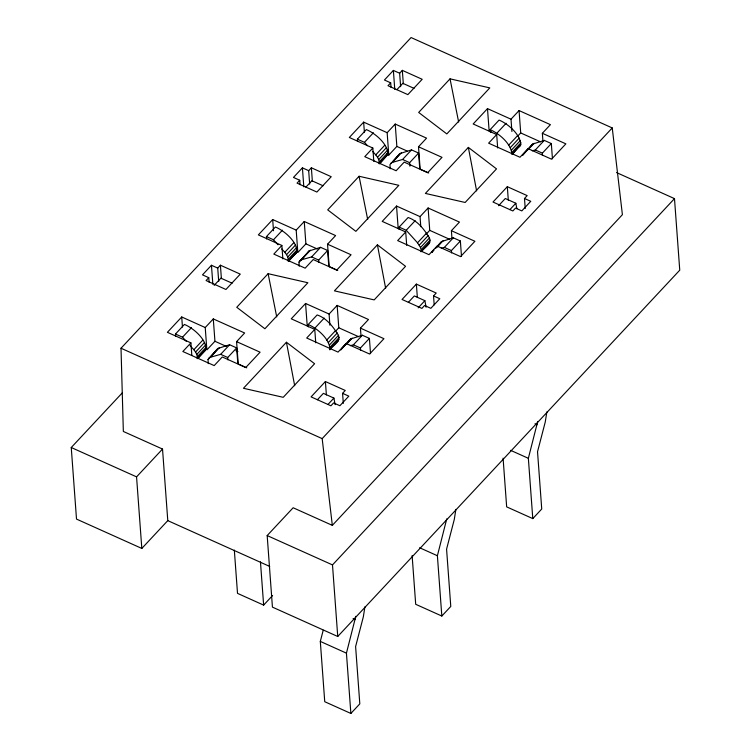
<?xml version="1.0" encoding="UTF-8"?>
<svg xmlns="http://www.w3.org/2000/svg" width="751" height="751" viewBox="0 0 751 751"><rect width="100%" height="100%" fill="white"/><g stroke="black" fill="none" stroke-linecap="round" stroke-linejoin="round"><path stroke-width="1.13" d="M364.92 606.808L363.324 616.871L355.608 646.564L359.813 703.865L350.867 713.45L324.742 701.716L320.311 641.41L323.221 630.22M455.876 509.385L454.289 519.448L446.573 549.141L450.778 606.442L441.823 616.027L415.697 604.292L412.121 555.59M546.841 411.961L545.254 422.024L537.528 451.717L541.734 509.018L532.788 518.603L506.662 506.869L503.086 458.166M190.059 345.554C193.232 349.224 198.076 353.223 197.194 358.659L206.14 349.074C205.83 338.598 193.091 328.009 184.427 324.432L175.471 334.026L175.64 336.364M281.775 248.966C284.807 252.345 289.004 256.222 288.149 261.235L297.105 251.651C296.795 241.174 284.047 230.585 275.382 227.009L266.436 236.603L266.605 238.94M329.924 349.159C329.614 338.682 316.875 328.093 308.201 324.516L317.157 314.932C326.723 318.171 333.341 326.995 338.485 335.34C341.254 341.836 332.637 345.3 329.83 349.853M372.74 151.542C375.763 154.922 379.968 158.799 379.114 163.812L388.07 154.227C387.76 143.751 375.012 133.162 366.347 129.594L357.392 139.179L357.56 141.517M421.536 251.632C424.324 247.436 432.135 244.019 429.441 237.917C424.306 229.571 417.687 220.747 408.122 217.508L399.166 227.093L399.335 229.44M490.131 129.679C498.795 133.246 511.534 143.845 511.844 154.312L520.8 144.727C520.49 134.251 507.751 123.662 499.077 120.085L490.131 129.679L490.3 132.016M237.785 363.118L236.668 347.91L229.618 344.747L217.912 348.464L208.036 359.485L208.262 363.634M328.75 265.694L327.633 250.487L320.583 247.323L308.877 251.041L299.001 262.061L299.217 266.211M350.867 713.45L346.436 653.154L355.796 616.299M446.751 518.875L437.392 555.731L441.823 616.027M532.788 518.603L528.357 458.307L537.716 421.452M197.842 358.565L206.14 349.074M288.806 261.141L297.105 251.651M388.07 154.227L379.762 163.718M512.501 154.208L520.8 144.727M217.912 348.464L208.036 359.485M307.948 252.477L308.877 251.041M419.715 168.271L418.598 153.063L411.539 149.9L399.832 153.626L389.957 164.638L390.182 168.787M399.832 153.626L392.942 161.446M370.525 353.618L369.408 338.41L362.348 335.237L350.651 338.964L340.776 349.985M432.66 251.125L431.731 252.561L433.975 250.158M461.48 256.194L460.363 240.987L453.313 237.814L441.607 241.54L435.467 248.562M532.572 144.117L522.696 155.138L532.572 144.117L544.278 140.39L551.328 143.563L552.445 158.771M122.394 392.754L71.251 447.521L76.508 519.091L141.817 548.437L167.783 520.631L162.526 449.06L123.342 431.459L121.014 348.229L411.088 37.55L612.243 127.942L622.401 214.683L332.327 525.362L293.143 507.76L267.178 535.566L272.435 607.127L337.743 636.482L679.749 270.182L674.492 198.621L616.552 172.58M218.71 281.503L217.724 268.088L211.453 265.272L202.498 274.857L208.769 277.673L209.097 282.151M309.665 184.079L308.68 170.665L302.418 167.849L293.463 177.433L299.733 180.249L300.062 184.727M400.63 86.665L399.645 73.241L393.374 70.425L384.428 80.01L390.689 82.835L391.018 87.304M208.769 277.673L206.084 280.555L225.938 289.473L240.264 274.134L220.409 265.216L217.724 268.088M299.733 180.249L297.049 183.131L316.903 192.049L331.229 176.71L311.374 167.792L308.68 170.665M390.689 82.835L388.004 85.708L407.859 94.626L422.184 79.287L402.329 70.369L399.645 73.241M246.769 367.83L238.227 363.991L236.584 341.63L244.638 332.993L213.293 318.912L214.936 341.273L206.872 349.9L205.23 327.539L181.723 316.978L167.398 332.317L190.904 342.878L191.815 355.185M337.734 270.407L329.182 266.567L327.539 244.206L335.603 235.57L304.249 221.489L305.892 243.85L297.837 252.486L296.194 230.116L272.679 219.555L258.353 234.894L281.869 245.455L282.855 258.879M386.662 154.096L388.793 155.063L387.15 132.692L363.644 122.131L349.318 137.471L372.834 148.031L373.82 161.456M214.185 285.352L220.897 278.161L232.115 283.202M305.892 187.13L311.862 180.738L323.08 185.779M396.847 89.716L402.818 83.323L414.036 88.365M175.471 334.026L182.521 337.19L191.477 327.605M266.436 236.603L273.486 239.776L282.442 230.181M357.392 139.179L364.451 142.352L373.397 132.758M190.904 342.878L182.85 351.515L214.195 365.596L222.258 356.969L245.765 367.53L260.09 352.191L236.584 341.63M205.23 327.539L213.293 318.912M281.869 245.455L273.815 254.091L305.159 268.173L313.214 259.546L336.73 270.107L351.055 254.767L327.539 244.206M296.194 230.116L304.249 221.489M372.834 148.031L364.77 156.668L396.124 170.749L404.179 162.122L427.695 172.683L442.01 157.344L418.504 146.783L426.559 138.146L395.214 124.065L387.15 132.692M193.833 349.731L202.779 340.147M284.789 252.308L293.744 242.723M375.753 154.884L384.7 145.3M268.116 273.693L236.753 307.29L264.906 328.76L307.882 282.742L268.116 273.693L276.725 316.894M359.081 176.269L327.708 209.867L355.871 231.346L398.837 185.319L359.081 176.269L367.68 219.47M450.037 78.846L418.673 112.443L446.826 133.922L489.802 87.895L450.037 78.846L458.645 122.047M195.589 352.05L204.544 342.456M286.553 254.627L295.509 245.042M377.518 157.203L386.465 147.618M196.8 354.434L205.746 344.85M287.755 257.011L296.711 247.426M378.72 159.588L387.676 150.003M197.344 356.697L206.3 347.112M288.309 259.273L297.255 249.689M379.264 161.859L388.22 152.265M197.87 357.88L205.305 350.567M291.069 258.053L296.26 253.143M388.793 155.063L396.857 146.426L395.214 124.065M299.001 262.061L304.221 256.466M208.966 358.058L210.496 357.223L219.442 347.629M299.921 260.635L301.451 259.799L310.407 250.205M390.886 163.211L392.416 162.376L401.372 152.791M210.496 357.223L220.663 354.331L229.618 344.747M301.451 259.799L311.627 256.908L320.583 247.323M392.416 162.376L402.583 159.484L411.539 149.9M227.891 359.842L227.722 357.504L236.668 347.91M318.856 262.418L318.677 260.081L327.633 250.487M409.896 166.168L409.642 162.657L418.598 153.063M141.817 548.437L136.56 476.866L162.526 449.06M329.905 325.23L329.088 314.04L305.573 303.479L291.247 318.818L314.763 329.389L315.749 342.803M420.785 226.689L420.044 216.626L396.537 206.056L382.212 221.395L405.718 231.965L406.704 245.38M511.91 131.5L511.009 119.202L487.493 108.632L473.168 123.981L496.683 134.542L497.669 147.956M286.431 342.249L243.455 388.276L283.221 397.317L314.594 363.728L286.431 342.249L294.683 385.723M377.396 244.826L334.42 290.853L374.186 299.893L405.549 266.305L377.396 244.826L385.648 288.3M468.352 147.403L425.385 193.429L465.151 202.47L496.514 168.881L468.352 147.403L476.613 190.876M315.26 327.689L324.207 318.105M399.166 227.093L406.216 230.266L415.172 220.681M497.181 132.843L506.136 123.258M314.763 329.389L306.699 338.016L338.053 352.106L346.108 343.47L369.623 354.04L383.939 338.692L360.433 328.131L368.488 319.504L337.143 305.413L329.088 314.04M405.718 231.965L397.664 240.592L429.009 254.683L437.073 246.046L460.579 256.617L474.904 241.268L451.398 230.707L459.452 222.08L428.108 207.989L420.044 216.626M496.683 134.542L488.629 143.169L519.974 157.259L528.028 148.623L551.544 159.193L565.869 143.854L542.353 133.284L550.417 124.657L519.063 110.566L511.009 119.202M326.563 340.231L335.519 330.637M429.994 240.189L421.039 249.773L420.494 247.511L417.528 242.808L426.474 233.214M508.483 145.384L517.439 135.79M335.124 331.698L338.785 327.783L337.143 305.413M426.08 234.274L429.741 230.36L428.108 207.989M517.777 136.072L520.706 132.936L519.063 110.566M328.328 342.54L337.283 332.956M419.283 245.126L428.239 235.532M510.248 147.703L519.204 138.109M329.529 344.934L338.485 335.34M420.494 247.511L429.441 237.917M511.45 150.087L520.405 140.493M330.074 347.197L339.03 337.612M512.004 152.35L520.95 142.765M329.858 349.168L338.879 339.565M420.889 251.735L429.835 242.141M341.696 348.548L350.651 338.964M437.129 246.337L441.607 241.54M346.211 344.521L352.181 338.128M437.176 247.098L443.137 240.705M528.131 149.674L534.102 143.281M350.351 345.695L353.402 344.831L362.348 335.237M441.306 248.271L444.357 247.408L453.313 237.814M532.271 150.848L535.322 149.984L544.278 140.39M325.399 381.536L311.074 396.875L330.928 405.803L333.613 402.921L339.884 405.737L348.839 396.152L342.569 393.336L345.253 390.464L325.399 381.536L326.385 394.96M416.364 284.113L402.038 299.461L421.893 308.379L424.578 305.497L430.849 308.323L439.804 298.729L433.534 295.913L436.218 293.04L416.364 284.113L417.349 297.537M507.329 186.689L493.003 202.038L512.858 210.956L515.543 208.083L521.814 210.9L530.76 201.306L524.489 198.489L527.174 195.617L507.329 186.689L508.305 200.113M360.621 350.341L360.452 347.995L369.408 338.41M451.586 252.918L451.417 250.571L460.363 240.987M542.551 155.495L542.372 153.148L551.328 143.563M317.401 399.757L323.371 393.364L333.913 398.096L335.134 404.629M408.366 302.334L414.336 295.941L424.878 300.672L426.099 307.215M498.58 205.708L505.292 198.517L515.843 203.249L516.857 208.703M327.952 404.489L333.913 398.096M418.166 307.863L424.878 300.672M509.873 209.642L515.843 203.249M332.327 525.362L322.17 438.622L612.243 127.942M234.331 550.098L237.513 593.365L263.639 605.109L272.585 595.515M337.743 636.482L332.496 564.912L674.492 198.621M518.5 147.14L519.964 146.22M427.535 244.554L428.999 243.643M336.579 341.977L338.034 341.067M520.706 132.936L540.56 141.855M535.322 149.984L542.372 153.148M491.276 131.96L489.136 131.003L487.493 108.632M396.857 146.426L407.305 151.12M402.583 159.484L409.642 162.657M428.699 172.983L420.147 169.144L418.504 146.783M429.741 230.36L449.596 239.278M444.357 247.408L451.417 250.571M400.311 229.384L398.18 228.426L396.537 206.056M305.892 243.85L317.391 249.013M311.627 256.908L318.677 260.081M338.785 327.783L358.64 336.701M534.994 423.799L537.087 424.737M353.402 344.831L360.452 347.995M510.596 450.328L528.357 458.307M214.936 341.273L226.426 346.436M235.833 350.661L237.917 351.609M220.663 354.331L227.722 357.504M121.014 348.229L322.17 438.622M419.631 547.751L437.392 555.731M71.251 447.521L136.56 476.866M267.178 535.566L332.496 564.912M167.783 520.631L269.731 566.442M353.073 618.646L355.167 619.584M320.311 641.41L346.436 653.154M364.451 142.352L367.464 145.694M406.216 230.266L417.528 242.808M273.486 239.776L278.011 244.788M182.521 337.19L186.295 341.376M542.353 133.284L542.926 141.113M524.489 198.489L525.231 208.553M451.398 230.707L451.971 238.536M433.534 295.913L434.191 304.859M402.329 70.369L403.315 83.783M393.374 70.425L394.773 89.435M363.644 122.131L364.385 132.195M360.433 328.131L361.006 335.96M342.569 393.336L343.31 403.4M311.374 167.792L312.36 181.207M302.418 167.849L303.808 186.858M308.201 324.516L308.379 326.863M305.573 303.479L307.215 325.84M272.679 219.555L273.505 230.735M260.456 561.842L263.639 605.109M220.409 265.216L221.395 278.63M211.453 265.272L212.852 284.282M181.723 316.978L182.455 327.042"/></g></svg>
